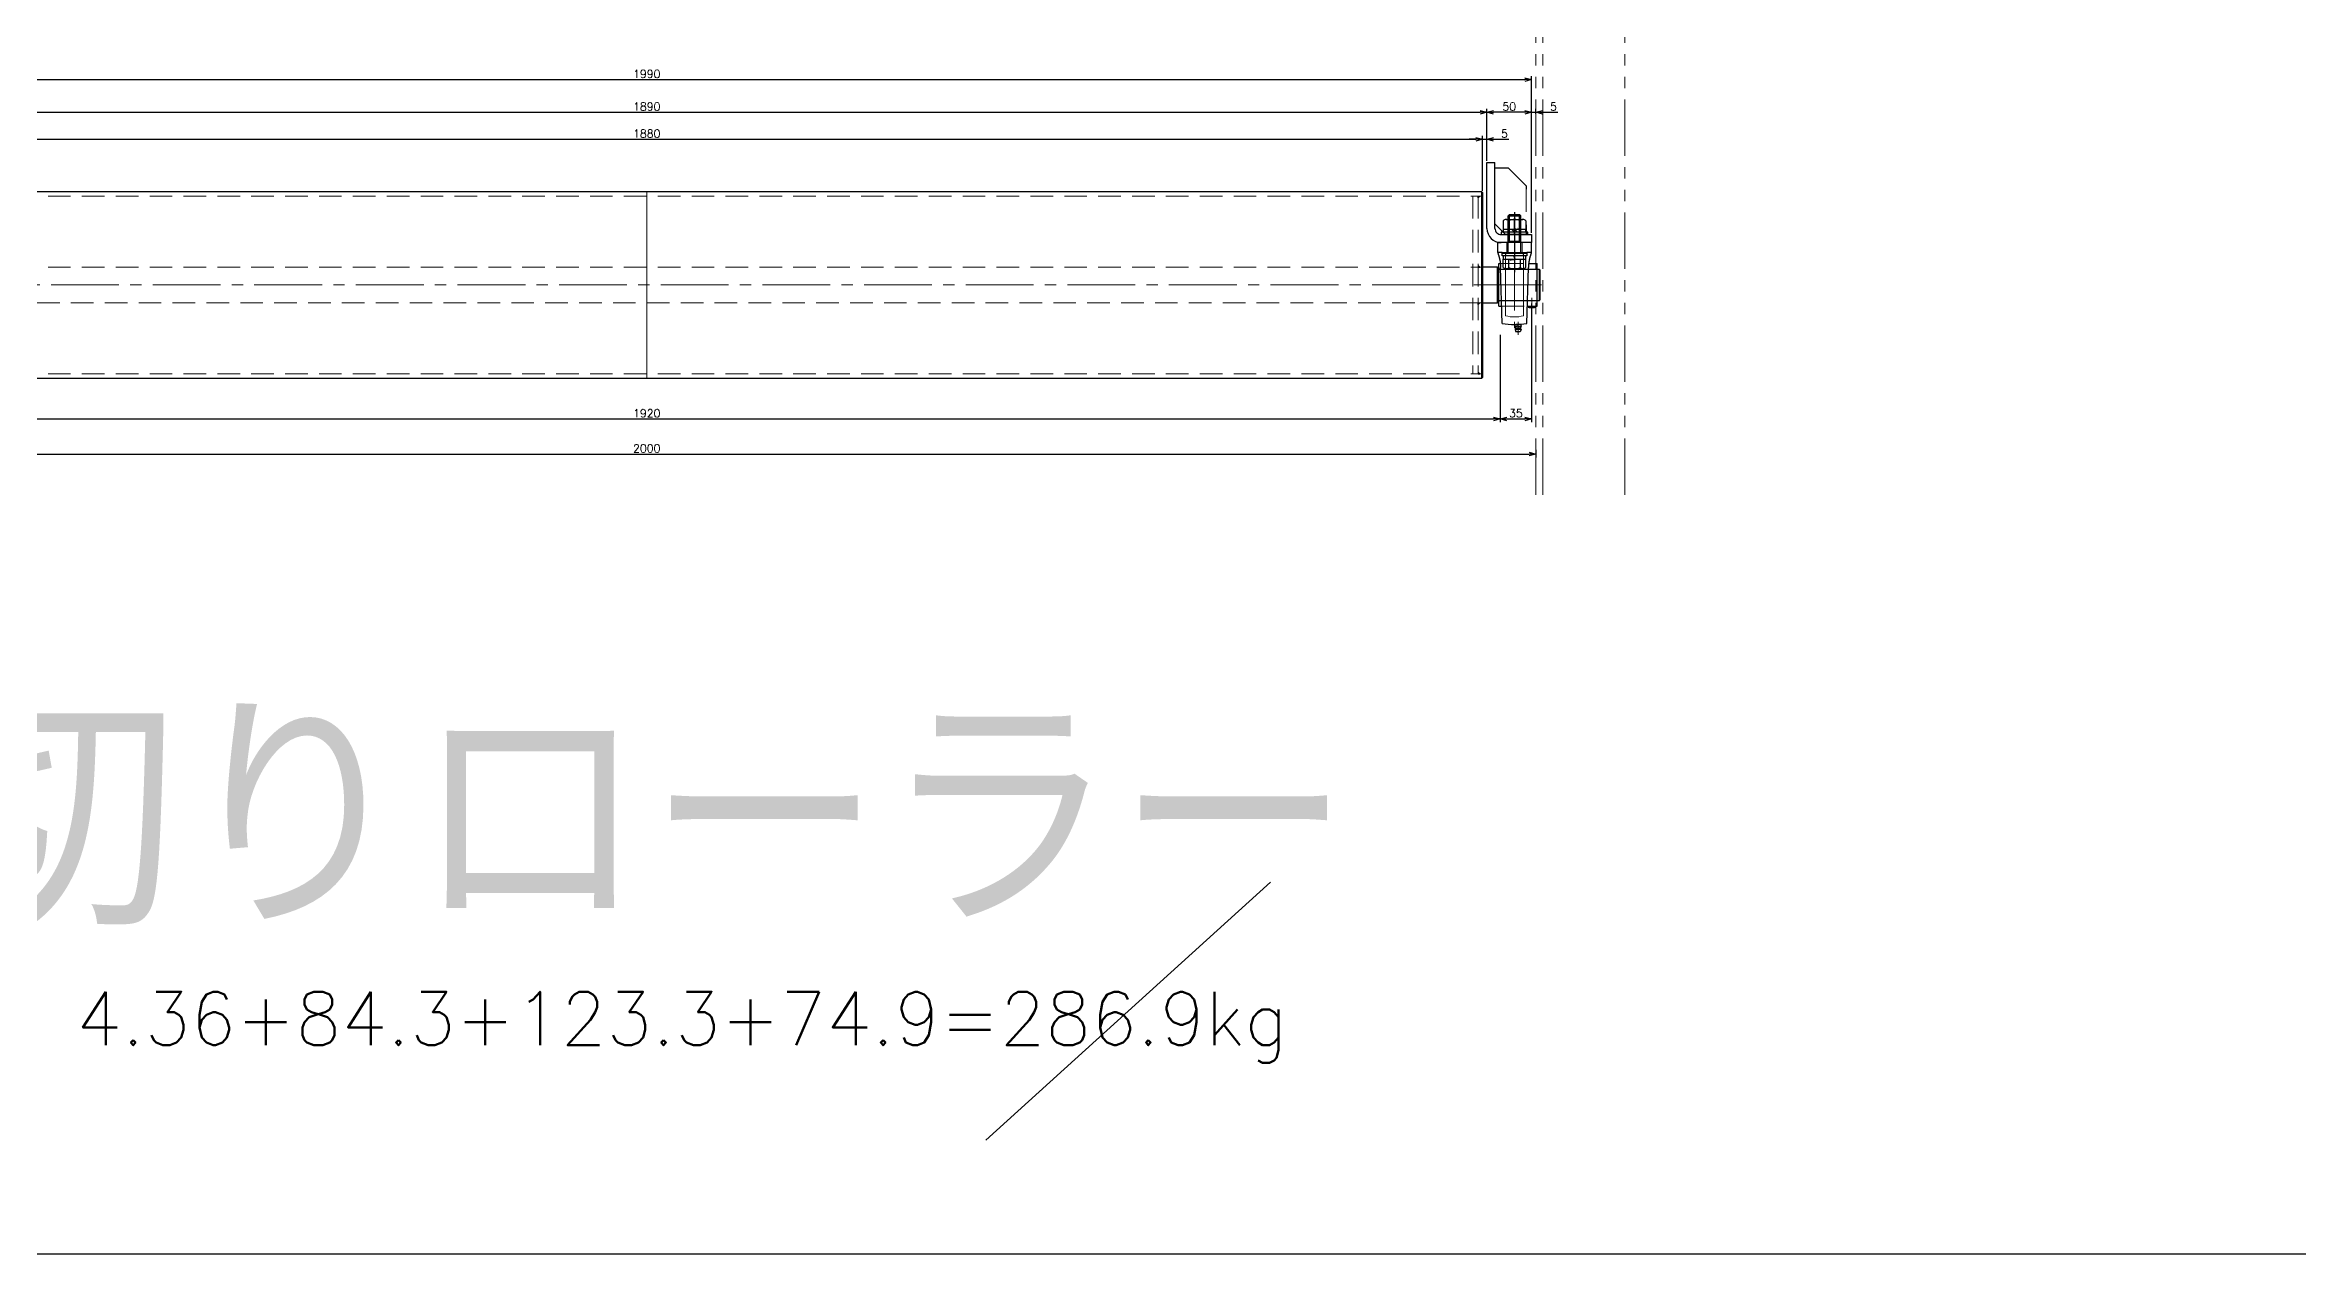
# Model space of a CAD drawing. Header units: millimetres. Extents: x -8731 to 85711, y -14522 to 31379.
# Drawn here: x 309 to 2843, y -5720 to -4362 of the extents above; entities that cross this region are included whole.
import ezdxf

# ---------------------------------------------------------------- set-up
doc = ezdxf.new("R2010")
doc.units = ezdxf.units.MM
doc.header["$LTSCALE"] = 4
doc.header["$PDMODE"] = 99
doc.header["$PDSIZE"] = 1
for name, pattern in [('CENTER2', [28.575, 19.05, -3.175, 3.175, -3.175]), ('HIDDEN', [9.525, 6.35, -3.175]), ('PHANTOM2', [31.75, 15.875, -3.175, 3.175, -3.175, 3.175, -3.175])]:
    doc.linetypes.add(name, pattern=pattern)
for name, color, linetype, lineweight in [('04_HIDDEN', 2, 'HIDDEN', 13), ('05_CENTER', 4, 'CENTER2', 13), ('06_PHANTOM', 2, 'PHANTOM2', 13), ('08_DIM', 3, 'Continuous', 13)]:
    doc.layers.add(name, color=color, linetype=linetype, lineweight=lineweight)
doc.layers.add('10_DRAFT', color=8, linetype='Continuous', lineweight=0, plot=False)
doc.styles.add('KANJI0', font='txt.shx', dxfattribs={"width": 0.9, "height": 30, "bigfont": 'bigfont'})
doc.styles.add('KSS_TXT', font='txt.shx', dxfattribs={"bigfont": 'extfont2.shx'})
doc.dimstyles.new('KSS_DIM', dxfattribs={"dimscale": 3, "dimtxt": 3, "dimasz": 2.5, "dimexe": 1.25, "dimexo": 0.625, "dimtad": 1, "dimdsep": 46, "dimtxsty": 'KSS_TXT', "dimblk": 'OPEN30', "dimcen": 0, "dimazin": 2, "dimtfac": 0.75, "dimtmove": 0, "dimatfit": 3, "dimldrblk": 'OPEN30', "dimfxl": 1, "dimtolj": 1, "dimarcsym": 0})

# ---------------------------------------------------------------- blocks, each defined once
blk = doc.blocks.new('A$C4FEB355B_1')
at = {"color": 0}
for p, q in [((-31, 90), (-22, 90)), ((-31, 16), (-31, 90)), ((-22, 16), (-22, 90)), ((19, 0), (-15, 0)), ((19, 9), (19, 0))]:
    blk.add_line(p, q, dxfattribs=at)
for points in [[(-22, 84), (-7, 84), (13, 64), (13, 60)], [(13, 20), (13, 9), (-10, 9), (-22, 21), (-22, 84)]]:
    blk.add_lwpolyline(points, dxfattribs=at)
blk.add_lwpolyline([(-22, 16), (-22, 16, 0.414214), (-15, 9), (19, 9)], format="xyb", dxfattribs=at)
blk.add_arc((-15, 16), 16, 180, 270, dxfattribs=at)
at = {"layer": '04_HIDDEN'}
blk.add_lwpolyline([(13, 60), (13, 20)], dxfattribs=at)
at = {"layer": '05_CENTER'}
blk.add_line((0, -6.7), (0, 15.7), dxfattribs=at)
blk = doc.blocks.new('MUCP207c_1')
at = {"color": 0}
for p, q in [((-14, 91), (-15.6, 28)), ((-7.5, 93.5), (-7.5, 92.3)), ((-7.3, 97.7), (-6.4, 100.4)), ((-7.3, 97.7), (-0.7, 97.7)), ((-6.8, 96), (-1.2, 96)), ((-6.4, 100.4), (-1.6, 100.4)), ((-5.7, 91.9), (-2.2, 91.9)), ((-4, 93.5), (-4, 92.3)), ((-0.7, 97.7), (-1.6, 100.4)), ((-0.5, 93.5), (-0.5, 92.3)), ((14, 91), (15.6, 28)), ((-25.4, 71.6), (-25.4, 23.6)), ((-14.5, 71.6), (-25.4, 71.6)), ((-23.4, 72.5), (-22.4, 73.1)), ((-23.4, 71.6), (-23.4, 72.5)), ((-15.4, 72.5), (-23.4, 72.5)), ((-22.8, 71.6), (-22.8, 72.8)), ((-16.4, 73.1), (-22.4, 73.1)), ((-15.4, 72.5), (-16.4, 73.1)), ((-15.9, 71.6), (-15.9, 72.8)), ((-15.4, 71.6), (-15.4, 72.5)), ((17.5, 71.6), (14.5, 71.6)), ((17.5, 71.6), (17.5, 23.6)), ((-15.9, 23.6), (-25.4, 23.6)), ((-19, 11), (-19, 0)), ((-19, 11), (-14, 11)), ((-19, 0), (19, 0)), ((-14, 12), (14, 12)), ((-14, 11), (-14, 12)), ((14, 11), (-14, 11)), ((14, 11), (14, 12)), ((14, 11), (19, 11)), ((17.5, 23.6), (15.9, 23.6)), ((19, 0), (19, 11))]:
    blk.add_line(p, q, dxfattribs=at)
for points in [[(-19, 11, 0), (-19, 11.1, 0), (-18.9, 11.2, 0), (-18.9, 11.3, 0), (-18.9, 11.4, 0), (-18.8, 11.5, 0), (-18.8, 11.6, 0), (-18.8, 11.7, 0), (-18.7, 11.8, 0), (-18.7, 11.9, 0), (-18.6, 12, 0), (-18.6, 12.1, 0), (-18.6, 12.2, 0), (-18.5, 12.4, 0), (-18.5, 12.5, 0), (-18.5, 12.6, 0), (-18.4, 12.7, 0), (-18.4, 12.8, 0), (-18.4, 12.9, 0), (-18.3, 13, 0), (-18.3, 13.1, 0), (-18.3, 13.2, 0), (-18.2, 13.3, 0), (-18.2, 13.4, 0), (-18.2, 13.5, 0), (-18.1, 13.6, 0), (-18.1, 13.7, 0), (-18.1, 13.8, 0), (-18, 13.9, 0), (-18, 14, 0), (-18, 14.1, 0), (-17.9, 14.2, 0), (-17.9, 14.3, 0), (-17.9, 14.4, 0), (-17.8, 14.5, 0), (-17.8, 14.6, 0), (-17.8, 14.7, 0), (-17.7, 14.9, 0), (-17.7, 15, 0), (-17.7, 15.1, 0), (-17.6, 15.2, 0), (-17.6, 15.3, 0), (-17.6, 15.4, 0), (-17.5, 15.5, 0), (-17.5, 15.6, 0), (-17.5, 15.7, 0), (-17.4, 15.8, 0), (-17.4, 15.9, 0), (-17.4, 16, 0), (-17.3, 16.1, 0), (-17.3, 16.2, 0), (-17.3, 16.3, 0), (-17.3, 16.4, 0), (-17.2, 16.5, 0), (-17.2, 16.6, 0), (-17.2, 16.7, 0), (-17.1, 16.8, 0), (-17.1, 17, 0), (-17.1, 17.1, 0), (-17.1, 17.2, 0), (-17, 17.3, 0), (-17, 17.4, 0), (-17, 17.5, 0), (-16.9, 17.6, 0), (-16.9, 17.7, 0), (-16.9, 17.8, 0), (-16.9, 17.9, 0), (-16.8, 18, 0), (-16.8, 18.1, 0), (-16.8, 18.2, 0), (-16.8, 18.3, 0), (-16.7, 18.4, 0), (-16.7, 18.5, 0), (-16.7, 18.6, 0), (-16.7, 18.8, 0), (-16.6, 18.9, 0), (-16.6, 19, 0), (-16.6, 19.1, 0), (-16.6, 19.2, 0), (-16.6, 19.3, 0), (-16.5, 19.4, 0), (-16.5, 19.5, 0), (-16.5, 19.6, 0), (-16.5, 19.7, 0), (-16.5, 19.8, 0), (-16.4, 19.9, 0), (-16.4, 20, 0), (-16.4, 20.1, 0), (-16.4, 20.2, 0), (-16.4, 20.4, 0), (-16.3, 20.5, 0), (-16.3, 20.6, 0), (-16.3, 20.7, 0), (-16.3, 20.8, 0), (-16.3, 20.9, 0), (-16.3, 21, 0), (-16.2, 21.1, 0), (-16.2, 21.2, 0), (-16.2, 21.3, 0), (-16.2, 21.4, 0), (-16.2, 21.5, 0), (-16.2, 21.6, 0), (-16.1, 21.8, 0), (-16.1, 21.9, 0), (-16.1, 22, 0), (-16.1, 22.1, 0), (-16.1, 22.2, 0), (-16.1, 22.3, 0), (-16.1, 22.4, 0), (-16, 22.5, 0), (-16, 22.6, 0), (-16, 22.7, 0), (-16, 22.8, 0), (-16, 22.9, 0), (-16, 23.1, 0), (-16, 23.2, 0), (-16, 23.3, 0), (-15.9, 23.4, 0), (-15.9, 23.5, 0), (-15.9, 23.6, 0), (-15.9, 23.7, 0), (-15.9, 23.8, 0), (-15.9, 23.9, 0), (-15.9, 24, 0), (-15.9, 24.1, 0), (-15.9, 24.3, 0), (-15.9, 24.4, 0), (-15.8, 24.5, 0), (-15.8, 24.6, 0), (-15.8, 24.7, 0), (-15.8, 24.8, 0), (-15.8, 24.9, 0), (-15.8, 25, 0), (-15.8, 25.1, 0), (-15.8, 25.2, 0), (-15.8, 25.3, 0), (-15.8, 25.5, 0), (-15.8, 25.6, 0), (-15.7, 25.7, 0), (-15.7, 25.8, 0), (-15.7, 25.9, 0), (-15.7, 26, 0), (-15.7, 26.1, 0), (-15.7, 26.2, 0), (-15.7, 26.3, 0), (-15.7, 26.4, 0), (-15.7, 26.6, 0), (-15.7, 26.7, 0), (-15.7, 26.8, 0), (-15.7, 26.9, 0), (-15.6, 27, 0), (-15.6, 27.1, 0), (-15.6, 27.2, 0), (-15.6, 27.3, 0), (-15.6, 27.4, 0), (-15.6, 27.5, 0), (-15.6, 27.6, 0), (-15.6, 27.8, 0), (-15.6, 27.9, 0), (-15.6, 28, 0)], [(19, 11, 0), (19, 11.1, 0), (18.9, 11.2, 0), (18.9, 11.3, 0), (18.9, 11.4, 0), (18.8, 11.5, 0), (18.8, 11.6, 0), (18.8, 11.7, 0), (18.7, 11.8, 0), (18.7, 11.9, 0), (18.6, 12, 0), (18.6, 12.1, 0), (18.6, 12.2, 0), (18.5, 12.4, 0), (18.5, 12.5, 0), (18.5, 12.6, 0), (18.4, 12.7, 0), (18.4, 12.8, 0), (18.4, 12.9, 0), (18.3, 13, 0), (18.3, 13.1, 0), (18.3, 13.2, 0), (18.2, 13.3, 0), (18.2, 13.4, 0), (18.2, 13.5, 0), (18.1, 13.6, 0), (18.1, 13.7, 0), (18.1, 13.8, 0), (18, 13.9, 0), (18, 14, 0), (18, 14.1, 0), (17.9, 14.2, 0), (17.9, 14.3, 0), (17.9, 14.4, 0), (17.8, 14.5, 0), (17.8, 14.6, 0), (17.8, 14.7, 0), (17.7, 14.9, 0), (17.7, 15, 0), (17.7, 15.1, 0), (17.6, 15.2, 0), (17.6, 15.3, 0), (17.6, 15.4, 0), (17.5, 15.5, 0), (17.5, 15.6, 0), (17.5, 15.7, 0), (17.4, 15.8, 0), (17.4, 15.9, 0), (17.4, 16, 0), (17.3, 16.1, 0), (17.3, 16.2, 0), (17.3, 16.3, 0), (17.3, 16.4, 0), (17.2, 16.5, 0), (17.2, 16.6, 0), (17.2, 16.7, 0), (17.1, 16.8, 0), (17.1, 17, 0), (17.1, 17.1, 0), (17.1, 17.2, 0), (17, 17.3, 0), (17, 17.4, 0), (17, 17.5, 0), (16.9, 17.6, 0), (16.9, 17.7, 0), (16.9, 17.8, 0), (16.9, 17.9, 0), (16.8, 18, 0), (16.8, 18.1, 0), (16.8, 18.2, 0), (16.8, 18.3, 0), (16.7, 18.4, 0), (16.7, 18.5, 0), (16.7, 18.6, 0), (16.7, 18.8, 0), (16.6, 18.9, 0), (16.6, 19, 0), (16.6, 19.1, 0), (16.6, 19.2, 0), (16.6, 19.3, 0), (16.5, 19.4, 0), (16.5, 19.5, 0), (16.5, 19.6, 0), (16.5, 19.7, 0), (16.5, 19.8, 0), (16.4, 19.9, 0), (16.4, 20, 0), (16.4, 20.1, 0), (16.4, 20.2, 0), (16.4, 20.4, 0), (16.3, 20.5, 0), (16.3, 20.6, 0), (16.3, 20.7, 0), (16.3, 20.8, 0), (16.3, 20.9, 0), (16.3, 21, 0), (16.2, 21.1, 0), (16.2, 21.2, 0), (16.2, 21.3, 0), (16.2, 21.4, 0), (16.2, 21.5, 0), (16.2, 21.6, 0), (16.1, 21.8, 0), (16.1, 21.9, 0), (16.1, 22, 0), (16.1, 22.1, 0), (16.1, 22.2, 0), (16.1, 22.3, 0), (16.1, 22.4, 0), (16, 22.5, 0), (16, 22.6, 0), (16, 22.7, 0), (16, 22.8, 0), (16, 22.9, 0), (16, 23.1, 0), (16, 23.2, 0), (16, 23.3, 0), (15.9, 23.4, 0), (15.9, 23.5, 0), (15.9, 23.6, 0), (15.9, 23.7, 0), (15.9, 23.8, 0), (15.9, 23.9, 0), (15.9, 24, 0), (15.9, 24.1, 0), (15.9, 24.3, 0), (15.9, 24.4, 0), (15.8, 24.5, 0), (15.8, 24.6, 0), (15.8, 24.7, 0), (15.8, 24.8, 0), (15.8, 24.9, 0), (15.8, 25, 0), (15.8, 25.1, 0), (15.8, 25.2, 0), (15.8, 25.3, 0), (15.8, 25.5, 0), (15.7, 25.6, 0), (15.7, 25.7, 0), (15.7, 25.8, 0), (15.7, 25.9, 0), (15.7, 26, 0), (15.7, 26.1, 0), (15.7, 26.2, 0), (15.7, 26.3, 0), (15.7, 26.4, 0), (15.7, 26.6, 0), (15.7, 26.7, 0), (15.7, 26.8, 0), (15.7, 26.9, 0), (15.6, 27, 0), (15.6, 27.1, 0), (15.6, 27.2, 0), (15.6, 27.3, 0), (15.6, 27.4, 0), (15.6, 27.5, 0), (15.6, 27.6, 0), (15.6, 27.8, 0), (15.6, 27.9, 0), (15.6, 28, 0)]]:
    blk.add_polyline3d(points, dxfattribs=at)
for centre, radius, start, end in [((0, -7), 99, 81.8703, 98.1297), ((-12.8, 96.3), 6, 332.3723, 353.8983), ((-5.7, 89.6), 4.32, 66.1022, 113.8978), ((-5.7, 96.2), 4.32, 246.1022, 293.8978), ((-4, 97.7), 3.3, 180, 208.0616), ((-7.6, 95.8), 0.8, 353.8983, 28.0616), ((-4, 98.9), 1.59, 69.555, 110.445), ((-2.2, 89.6), 4.32, 66.1022, 113.8978), ((-2.2, 96.2), 4.32, 246.1022, 293.8978), ((-0.4, 95.8), 0.8, 151.9384, 186.1017), ((4.8, 96.3), 6, 186.1017, 207.6277), ((-4, 97.7), 3.3, 331.9384, 0)]:
    blk.add_arc(centre, radius, start, end, dxfattribs=at)
at = {"layer": '04_HIDDEN', "color": 0}
for p, q in [((16, 65.1), (-23.9, 65.1)), ((14.5, 71.6), (-14.5, 71.6)), ((-25.4, 28.6), (-25.4, 26.7)), ((16, 30.1), (-23.9, 30.1)), ((15.9, 23.6), (-15.9, 23.6)), ((-8.5, 12), (-8.5, 0)), ((8.5, 12), (8.5, 0))]:
    blk.add_line(p, q, dxfattribs=at)
for centre, start, end in [((-23.9, 66.6), 180, 270), ((16, 66.6), 270, 0), ((-23.9, 28.6), 90, 180), ((16, 28.6), 0, 90)]:
    blk.add_arc(centre, 1.5, start, end, dxfattribs=at)
at = {"layer": '05_CENTER', "color": 0}
for p, q in [((-4, 88.9), (-4, 103.5)), ((-19.4, 76.1), (-19.4, 62.1)), ((0, 0), (0, 95.7))]:
    blk.add_line(p, q, dxfattribs=at)
at = {"layer": '10_DRAFT'}
for p, q in [((-10, 13), (-10, 82.2)), ((10, 13), (10, 82.2)), ((-25.4, 47.6), (17.5, 47.6))]:
    blk.add_line(p, q, dxfattribs=at)
for start, end in [(73.8724, 106.1276), (253.8724, 286.1276)]:
    blk.add_arc((0, 47.6), 36, start, end, dxfattribs=at)
blk = doc.blocks.new('_Open30')
at = {"color": 0, "linetype": 'ByBlock', "lineweight": -2}
for p, q in [((-1, 0.27), (0, 0)), ((0, 0), (-1, -0.27)), ((0, 0), (-1, 0))]:
    blk.add_line(p, q, dxfattribs=at)
blk = doc.blocks.new('*D1093')
at = {"layer": '08_DIM', "color": 0, "lineweight": -2, "transparency": 16777216}
for p, q in [((1918.6, -4467.4), (1911.1, -4467.4)), ((1926.1, -4525.3), (1926.1, -4463.7)), ((1926.1, -4467.4), (1931.1, -4467.4)), ((1931.1, -4491.7), (1931.1, -4463.7)), ((1938.6, -4467.4), (1955.8, -4467.4))]:
    blk.add_line(p, q, dxfattribs=at)
at = {"layer": 'Defpoints', "color": 0, "transparency": 16777216}
for p in [(1931.1, -4467.4), (1931.1, -4493.6), (1926.1, -4527.2)]:
    blk.add_point(p, dxfattribs=at)
at = {"layer": '08_DIM', "color": 0, "lineweight": -2, "transparency": 16777216, "xscale": 7.5, "yscale": 7.5, "zscale": 7.5}
blk.add_blockref('_Open30', (1926.1, -4467.4), dxfattribs=at)
at = {"layer": '08_DIM', "color": 0, "lineweight": -2, "transparency": 16777216, "xscale": 7.5, "yscale": 7.5, "zscale": 7.5, "rotation": 180}
blk.add_blockref('_Open30', (1931.1, -4467.4), dxfattribs=at)
at = {"layer": '08_DIM', "color": 0, "transparency": 16777216, "insert": (1950.9, -4461.1), "char_height": 9, "attachment_point": 5, "style": 'KSS_TXT'}
blk.add_mtext('\\A1;5', dxfattribs=at)
blk = doc.blocks.new('M14Nza_1_1_1')
at = {"color": 0}
for p, q in [((-12.7, 15.4), (-12.7, 6.1)), ((-12.7, 6.1), (12.7, 6.1)), ((-12.2, 2.6), (-12.2, 6.1)), ((-9.5, 17.1), (9.5, 17.1)), ((-6.4, 6.1), (-6.4, 15.4)), ((-3.5, 6.1), (0, 2.6)), ((0, 6.1), (3.5, 2.6)), ((6.4, 15.4), (6.4, 6.1)), ((12.2, 6.1), (12.2, 2.6)), ((12.7, 15.4), (12.7, 6.1))]:
    blk.add_line(p, q, dxfattribs=at)
at = {"color": 0, "linetype": 'CENTER2'}
blk.add_line((0, 0), (0, 17.1), dxfattribs=at)
at = {"color": 0}
blk.add_lwpolyline([(-15, 0), (15, 0), (15, 2.6), (-15, 2.6)], close=True, dxfattribs=at)
for centre, radius, start, end in [((-9.5, 13.3), 3.81, 33.626, 146.374), ((0, 4.4), 12.7, 60, 120), ((9.5, 13.3), 3.81, 33.626, 146.374)]:
    blk.add_arc(centre, radius, start, end, dxfattribs=at)
at = {"layer": '10_DRAFT', "ltscale": 3, "style": 'KANJI0', "width": 0.82}
blk.add_text('Ｍ１４', height=1.5, dxfattribs=at).set_placement((0.4, 6.2))
blk = doc.blocks.new('*D1570')
at = {"layer": '08_DIM', "color": 0, "lineweight": -2, "transparency": 16777216}
for p, q in [((-13.9, -4818.5), (-13.9, -4825.1)), ((-6.4, -4821.3), (1978.6, -4821.3)), ((1986.1, -4816.7), (1986.1, -4825.1))]:
    blk.add_line(p, q, dxfattribs=at)
at = {"layer": 'Defpoints', "color": 0, "transparency": 16777216}
for p in [(-13.9, -4816.6), (1986.1, -4814.9), (1986.1, -4821.3)]:
    blk.add_point(p, dxfattribs=at)
at = {"layer": '08_DIM', "color": 0, "lineweight": -2, "transparency": 16777216, "xscale": 7.5, "yscale": 7.5, "zscale": 7.5, "rotation": 180}
blk.add_blockref('_Open30', (-13.9, -4821.3), dxfattribs=at)
at = {"layer": '08_DIM', "color": 0, "lineweight": -2, "transparency": 16777216, "xscale": 7.5, "yscale": 7.5, "zscale": 7.5}
blk.add_blockref('_Open30', (1986.1, -4821.3), dxfattribs=at)
at = {"layer": '08_DIM', "color": 0, "transparency": 16777216, "insert": (986.1, -4815), "char_height": 9, "attachment_point": 5, "style": 'KSS_TXT'}
blk.add_mtext('\\A1;2000', dxfattribs=at)
blk = doc.blocks.new('*D1571')
at = {"layer": '08_DIM', "color": 0, "lineweight": -2, "transparency": 16777216}
for p, q in [((1981.1, -4572.7), (1981.1, -4433.4)), ((1986.1, -4439), (1986.1, -4433.4)), ((1973.6, -4437.1), (1966.1, -4437.1)), ((1981.1, -4437.1), (1986.1, -4437.1)), ((1993.6, -4437.1), (2010.8, -4437.1))]:
    blk.add_line(p, q, dxfattribs=at)
at = {"layer": 'Defpoints', "color": 0, "transparency": 16777216}
for p in [(1986.1, -4437.1), (1986.1, -4440.9), (1981.1, -4574.6)]:
    blk.add_point(p, dxfattribs=at)
at = {"layer": '08_DIM', "color": 0, "lineweight": -2, "transparency": 16777216, "xscale": 7.5, "yscale": 7.5, "zscale": 7.5}
blk.add_blockref('_Open30', (1981.1, -4437.1), dxfattribs=at)
at = {"layer": '08_DIM', "color": 0, "lineweight": -2, "transparency": 16777216, "xscale": 7.5, "yscale": 7.5, "zscale": 7.5, "rotation": 180}
blk.add_blockref('_Open30', (1986.1, -4437.1), dxfattribs=at)
at = {"layer": '08_DIM', "color": 0, "transparency": 16777216, "insert": (2005.9, -4430.7), "char_height": 9, "attachment_point": 5, "style": 'KSS_TXT'}
blk.add_mtext('\\A1;5', dxfattribs=at)
blk = doc.blocks.new('*D1941')
at = {"layer": '08_DIM', "color": 0, "lineweight": -2, "transparency": 16777216}
for p, q in [((-8.9, -4572.7), (-8.9, -4396.6)), ((-1.4, -4400.3), (1973.6, -4400.3)), ((1981.1, -4572.7), (1981.1, -4396.6))]:
    blk.add_line(p, q, dxfattribs=at)
at = {"layer": 'Defpoints', "color": 0, "transparency": 16777216}
for p in [(1981.1, -4400.3), (-8.9, -4574.6), (1981.1, -4574.6)]:
    blk.add_point(p, dxfattribs=at)
at = {"layer": '08_DIM', "color": 0, "lineweight": -2, "transparency": 16777216, "xscale": 7.5, "yscale": 7.5, "zscale": 7.5, "rotation": 180}
blk.add_blockref('_Open30', (-8.9, -4400.3), dxfattribs=at)
at = {"layer": '08_DIM', "color": 0, "lineweight": -2, "transparency": 16777216, "xscale": 7.5, "yscale": 7.5, "zscale": 7.5}
blk.add_blockref('_Open30', (1981.1, -4400.3), dxfattribs=at)
at = {"layer": '08_DIM', "color": 0, "transparency": 16777216, "insert": (986.1, -4394), "char_height": 9, "attachment_point": 5, "style": 'KSS_TXT'}
blk.add_mtext('\\A1;1990', dxfattribs=at)
blk = doc.blocks.new('*D1949')
at = {"layer": '08_DIM', "color": 0, "lineweight": -2, "transparency": 16777216}
for p, q in [((1981.1, -4652.1), (1981.1, -4785.6)), ((1946.1, -4687.2), (1946.1, -4785.6)), ((1953.6, -4781.8), (1973.6, -4781.8))]:
    blk.add_line(p, q, dxfattribs=at)
at = {"layer": 'Defpoints', "color": 0, "transparency": 16777216}
for p in [(1981.1, -4650.2), (1946.1, -4685.4), (1981.1, -4781.8)]:
    blk.add_point(p, dxfattribs=at)
at = {"layer": '08_DIM', "color": 0, "lineweight": -2, "transparency": 16777216, "xscale": 7.5, "yscale": 7.5, "zscale": 7.5, "rotation": 180}
blk.add_blockref('_Open30', (1946.1, -4781.8), dxfattribs=at)
at = {"layer": '08_DIM', "color": 0, "lineweight": -2, "transparency": 16777216, "xscale": 7.5, "yscale": 7.5, "zscale": 7.5}
blk.add_blockref('_Open30', (1981.1, -4781.8), dxfattribs=at)
at = {"layer": '08_DIM', "color": 0, "transparency": 16777216, "insert": (1963.6, -4775.5), "char_height": 9, "attachment_point": 5, "style": 'KSS_TXT'}
blk.add_mtext('\\A1;35', dxfattribs=at)
blk = doc.blocks.new('*D1950')
at = {"layer": '08_DIM', "color": 0, "lineweight": -2, "transparency": 16777216}
for p, q in [((46.1, -4525.3), (46.1, -4463.7)), ((53.6, -4467.4), (1918.6, -4467.4)), ((1926.1, -4525.3), (1926.1, -4463.7))]:
    blk.add_line(p, q, dxfattribs=at)
at = {"layer": 'Defpoints', "color": 0, "transparency": 16777216}
for p in [(1926.1, -4467.4), (46.1, -4527.2), (1926.1, -4527.2)]:
    blk.add_point(p, dxfattribs=at)
at = {"layer": '08_DIM', "color": 0, "lineweight": -2, "transparency": 16777216, "xscale": 7.5, "yscale": 7.5, "zscale": 7.5, "rotation": 180}
blk.add_blockref('_Open30', (46.1, -4467.4), dxfattribs=at)
at = {"layer": '08_DIM', "color": 0, "lineweight": -2, "transparency": 16777216, "xscale": 7.5, "yscale": 7.5, "zscale": 7.5}
blk.add_blockref('_Open30', (1926.1, -4467.4), dxfattribs=at)
at = {"layer": '08_DIM', "color": 0, "transparency": 16777216, "insert": (986.1, -4461.1), "char_height": 9, "attachment_point": 5, "style": 'KSS_TXT'}
blk.add_mtext('\\A1;1880', dxfattribs=at)
blk = doc.blocks.new('*D1951')
at = {"layer": '08_DIM', "color": 0, "lineweight": -2, "transparency": 16777216}
for p, q in [((26.1, -4687.2), (26.1, -4785.6)), ((1946.1, -4687.2), (1946.1, -4785.6)), ((33.6, -4781.8), (1938.6, -4781.8))]:
    blk.add_line(p, q, dxfattribs=at)
at = {"layer": 'Defpoints', "color": 0, "transparency": 16777216}
for p in [(26.1, -4685.4), (1946.1, -4685.4), (1946.1, -4781.8)]:
    blk.add_point(p, dxfattribs=at)
at = {"layer": '08_DIM', "color": 0, "lineweight": -2, "transparency": 16777216, "xscale": 7.5, "yscale": 7.5, "zscale": 7.5, "rotation": 180}
blk.add_blockref('_Open30', (26.1, -4781.8), dxfattribs=at)
at = {"layer": '08_DIM', "color": 0, "lineweight": -2, "transparency": 16777216, "xscale": 7.5, "yscale": 7.5, "zscale": 7.5}
blk.add_blockref('_Open30', (1946.1, -4781.8), dxfattribs=at)
at = {"layer": '08_DIM', "color": 0, "transparency": 16777216, "insert": (986.1, -4775.5), "char_height": 9, "attachment_point": 5, "style": 'KSS_TXT'}
blk.add_mtext('\\A1;1920', dxfattribs=at)
blk = doc.blocks.new('A$C67F20274_1_1_1')
h = blk.add_hatch(color=3)
h.dxf.hatch_style = 1
h.paths.add_polyline_path([(0, -2), (0, 0), (-2, 0)])
at = {"color": 3}
blk.add_lwpolyline([(0, 0), (-2, 0), (-2, 0), (0, -2)], close=True, dxfattribs=at)
blk = doc.blocks.new('A$C11311CD3_1_1_1')
at = {"color": 0}
for p, q in [((-939, 105), (-939, -105)), ((939, 105), (939, -105)), ((-1004, 17.5), (-1004, -17.5)), ((-957, -20), (-957, 20)), ((957, -20), (957, 20)), ((1004, -17.5), (1004, 17.5))]:
    blk.add_line(p, q, dxfattribs=at)
for points in [[(-939, 105), (939, 105), (940, 104), (940, -104), (939, -105), (-939, -105), (-940, -104), (-940, 104)], [(-958, 17.5), (-958, -17.5), (-1004, -17.5), (-1005, -16.5), (-1005, 16.5), (-1004, 17.5)], [(958, 17.5), (958, -17.5), (1004, -17.5), (1005, -16.5), (1005, 16.5), (1004, 17.5)]]:
    blk.add_lwpolyline(points, close=True, dxfattribs=at)
for points in [[(-940, -20), (-957, -20), (-958, -19), (-958, 19), (-957, 20), (-940, 20)], [(940, -20), (957, -20), (958, -19), (958, 19), (957, 20), (940, 20)]]:
    blk.add_lwpolyline(points, dxfattribs=at)
at = {"layer": '04_HIDDEN'}
for p, q in [((-940, 100), (940, 100)), ((-935, 100), (-935, -99.9)), ((-929, 100), (-929, -99.9)), ((929, 100), (929, -99.9)), ((935, 100), (935, -99.9)), ((-940, -99.9), (940, -99.9))]:
    blk.add_line(p, q, dxfattribs=at)
for points in [[(-940, 20), (940, 20)], [(940, -20), (-940, -20)]]:
    blk.add_lwpolyline(points, dxfattribs=at)
at = {"layer": '05_CENTER'}
blk.add_line((-1012.8, 0), (1012.8, 0), dxfattribs=at)
at = {"layer": '10_DRAFT'}
blk.add_line((0, 105), (0, -105), dxfattribs=at)
for p in [(-935, 100), (-935, -20)]:
    blk.add_blockref('A$C67F20274_1_1_1', p)
at = {"xscale": -1}
for p in [(935, 100), (935, -20)]:
    blk.add_blockref('A$C67F20274_1_1_1', p, dxfattribs=at)
at = {"xscale": -1, "rotation": 180}
for p in [(-935, 20), (-935, -99.9)]:
    blk.add_blockref('A$C67F20274_1_1_1', p, dxfattribs=at)
at = {"rotation": 180}
for p in [(935, 20), (935, -99.9)]:
    blk.add_blockref('A$C67F20274_1_1_1', p, dxfattribs=at)
blk = doc.blocks.new('*D2254')
at = {"layer": '08_DIM', "color": 0, "lineweight": -2, "transparency": 16777216}
for p, q in [((41.1, -4491.7), (41.1, -4433.4)), ((1931.1, -4491.7), (1931.1, -4433.4)), ((48.6, -4437.1), (1923.6, -4437.1))]:
    blk.add_line(p, q, dxfattribs=at)
at = {"layer": 'Defpoints', "color": 0, "transparency": 16777216}
for p in [(1931.1, -4437.1), (41.1, -4493.6), (1931.1, -4493.6)]:
    blk.add_point(p, dxfattribs=at)
at = {"layer": '08_DIM', "color": 0, "lineweight": -2, "transparency": 16777216, "xscale": 7.5, "yscale": 7.5, "zscale": 7.5, "rotation": 180}
blk.add_blockref('_Open30', (41.1, -4437.1), dxfattribs=at)
at = {"layer": '08_DIM', "color": 0, "lineweight": -2, "transparency": 16777216, "xscale": 7.5, "yscale": 7.5, "zscale": 7.5}
blk.add_blockref('_Open30', (1931.1, -4437.1), dxfattribs=at)
at = {"layer": '08_DIM', "color": 0, "transparency": 16777216, "insert": (986.1, -4430.7), "char_height": 9, "attachment_point": 5, "style": 'KSS_TXT'}
blk.add_mtext('\\A1;1890', dxfattribs=at)
blk = doc.blocks.new('*D2270')
at = {"layer": '08_DIM', "color": 0, "lineweight": -2, "transparency": 16777216}
for p, q in [((1931.1, -4491.7), (1931.1, -4433.4)), ((1981.1, -4572.7), (1981.1, -4433.4)), ((1973.6, -4437.1), (1938.6, -4437.1))]:
    blk.add_line(p, q, dxfattribs=at)
at = {"layer": 'Defpoints', "color": 0, "transparency": 16777216}
for p in [(1931.1, -4437.1), (1931.1, -4493.6), (1981.1, -4574.6)]:
    blk.add_point(p, dxfattribs=at)
at = {"layer": '08_DIM', "color": 0, "lineweight": -2, "transparency": 16777216, "xscale": 7.5, "yscale": 7.5, "zscale": 7.5, "rotation": 180}
blk.add_blockref('_Open30', (1931.1, -4437.1), dxfattribs=at)
at = {"layer": '08_DIM', "color": 0, "lineweight": -2, "transparency": 16777216, "xscale": 7.5, "yscale": 7.5, "zscale": 7.5}
blk.add_blockref('_Open30', (1981.1, -4437.1), dxfattribs=at)
at = {"layer": '08_DIM', "color": 0, "transparency": 16777216, "insert": (1956.1, -4430.7), "char_height": 9, "attachment_point": 5, "style": 'KSS_TXT'}
blk.add_mtext('\\A1;50', dxfattribs=at)
blk = doc.blocks.new('A$C09CE55E7_1_1_1')
at = {"color": 0}
for p, q in [((-14, 0), (-14, 3)), ((-14, 3), (14, 3)), ((14, 0), (-14, 0)), ((-12.7, 15.8), (-12.7, 6.5)), ((12.7, 6.5), (-12.7, 6.5)), ((-12.2, 3), (-12.2, 6.5)), ((-9.5, 17.5), (9.5, 17.5)), ((-7, 0), (-7, -42.1)), ((-6.4, 6.5), (-6.4, 15.8)), ((-0.6, 6.5), (0.6, 3)), ((6.4, 15.8), (6.4, 6.5)), ((7, 0), (7, -42.1)), ((12.2, 6.5), (12.2, 3)), ((12.7, 15.8), (12.7, 6.5)), ((14, 3), (14, 0)), ((7, -13.5), (-7, -13.5)), ((-5.6, -13.5), (-5.6, -43.5)), ((5.6, -13.5), (5.6, -43.5)), ((-7, -42.1), (-5.6, -43.5)), ((7, -42.1), (-7, -42.1)), ((5.6, -43.5), (-5.6, -43.5)), ((7, -42.1), (5.6, -43.5))]:
    blk.add_line(p, q, dxfattribs=at)
at = {"color": 0, "linetype": 'CENTER2'}
blk.add_line((0, -46.1), (0, 21.2), dxfattribs=at)
at = {"color": 0}
for centre, radius, start, end in [((-9.5, 13.7), 3.81, 33.626, 146.374), ((0, 4.8), 12.7, 60, 120), ((9.5, 13.7), 3.81, 33.626, 146.374)]:
    blk.add_arc(centre, radius, start, end, dxfattribs=at)
at = {"layer": '10_DRAFT', "ltscale": 3, "style": 'KANJI0', "width": 0.82}
blk.add_text('M14x50', height=1, dxfattribs=at).set_placement((0.5, 6.6))

msp = doc.modelspace()

# ---------------------------------------------------------------- linework, layer by layer
msp.add_line((1687.78161, -5302.37861), (1367.32309, -5592.50388))
at = {"color": 2}
msp.add_lwpolyline([(-5179.27544, -5720.36863), (5762.61031, -5720.36863), (5762.61031, -766.74502), (-5179.27544, -766.74502)], close=True, dxfattribs=at)
at = {"layer": '06_PHANTOM'}
for p, q in [((1986.0645, -4867.17761), (1986.0645, -1029.27088)), ((1994.0645, -4867.17761), (1994.0645, -1029.27088)), ((2086.0645, -4867.17761), (2086.0645, -1029.27088))]:
    msp.add_line(p, q, dxfattribs=at)

# ---------------------------------------------------------------- block references
at = {"color": 0}
msp.add_blockref('A$C4FEB355B_1', (1962.0645, -4583.62069), dxfattribs=at)
for name, p in [('A$C11311CD3_1_1_1', (986.0645, -4631.22069)), ('M14Nza_1_1_1', (1962.0645, -4574.62069))]:
    msp.add_blockref(name, p)
at = {"rotation": 180}
msp.add_blockref('A$C09CE55E7_1_1_1', (1962.0645, -4595.62069), dxfattribs=at)
at = {"color": 4, "rotation": 180}
msp.add_blockref('MUCP207c_1', (1962.0645, -4583.62069), dxfattribs=at)

# ---------------------------------------------------------------- texts
at = {"layer": '08_DIM', "style": 'KSS_TXT'}
msp.add_text('水切りローラー', height=240, dxfattribs=at).set_placement((-69.58921, -5352.45971))
at = {"layer": '08_DIM', "color": 6, "style": 'KSS_TXT'}
msp.add_text('4.36+84.3+123.3+74.9=286.9kg', height=60, dxfattribs=at).set_placement((344.22256, -5485.73372))

# ---------------------------------------------------------------- dimensions: what is measured, and where the dimension line sits
at = {"layer": '08_DIM'}
for base, p1, p2, picture, middle in [((1981.0645, -4400.3496), (-8.9355, -4574.62069), (1981.0645, -4574.62069), '*D1941', (986.0645, -4393.9746)), ((1986.0645, -4437.11114), (1981.0645, -4574.62069), (1986.0645, -4440.86114), '*D1571', (2005.9395, -4430.72989)), ((1931.0645, -4467.43936), (1926.0645, -4527.22069), (1931.0645, -4493.62069), '*D1093', (1950.9395, -4461.05811)), ((1981.0645, -4781.84387), (1946.0645, -4685.35048), (1981.0645, -4650.22069), '*D1949', (1963.5645, -4775.46262)), ((1946.0645, -4781.84387), (26.0645, -4685.35048), (1946.0645, -4685.35048), '*D1951', (986.0645, -4775.46887)), ((1986.0645, -4821.32716), (-13.9355, -4816.61305), (1986.0645, -4814.87479), '*D1570', (986.0645, -4814.95216))]:
    dim = msp.add_linear_dim(base=base, p1=p1, p2=p2, dimstyle='KSS_DIM', override={"dimscale": 3}, dxfattribs=at)
    dim.commit()
    dim.dimension.update_dxf_attribs({"geometry": picture, "text_midpoint": middle})
at = {"layer": '08_DIM', "color": 1}
for base, p1, p2, picture, middle in [((1931.0645, -4437.11114), (41.0645, -4493.62069), (1931.0645, -4493.62069), '*D2254', (986.0645, -4430.73614)), ((1931.0645, -4437.11114), (1981.0645, -4574.62069), (1931.0645, -4493.62069), '*D2270', (1956.0645, -4430.72989)), ((1926.0645, -4467.43936), (46.0645, -4527.22069), (1926.0645, -4527.22069), '*D1950', (986.0645, -4461.06436))]:
    dim = msp.add_linear_dim(base=base, p1=p1, p2=p2, dimstyle='KSS_DIM', override={"dimscale": 3}, dxfattribs=at)
    dim.commit()
    dim.dimension.update_dxf_attribs({"geometry": picture, "text_midpoint": middle})

doc.saveas('drawing.dxf')
